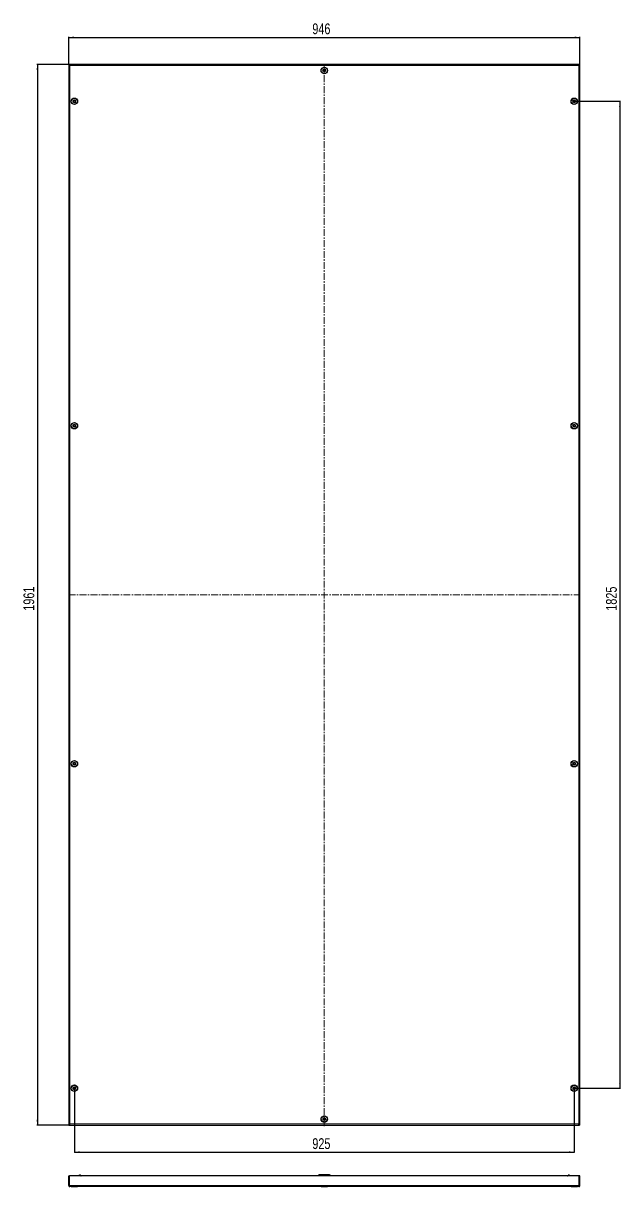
# Model space of a CAD drawing. Header units: millimetres. Extents: x -470 to 1925, y -869 to 1304.
# Drawn here: x -470 to 636, y -869 to 1282 of the extents above; entities that cross this region are included whole.
import ezdxf

# ---------------------------------------------------------------- set-up
doc = ezdxf.new("R2010")
doc.units = ezdxf.units.MM
doc.linetypes.add('CENTERX2', pattern=[20.32, 12.7, -2.54, 2.54, -2.54])
doc.layers.add('FORMAT', color=7, linetype='Continuous')
doc.styles.add('SLDTEXTSTYLE0', font='TXT', dxfattribs={"width": 0.75})
doc.dimstyles.new('SLDDIMSTYLE0', dxfattribs={"dimtxt": 20, "dimasz": 10, "dimexe": 0, "dimexo": 0.0625, "dimgap": 5, "dimtad": 2, "dimdec": 1, "dimrnd": 1e-09, "dimzin": 12, "dimdsep": 46, "dimtxsty": 'SLDTEXTSTYLE0', "dimsah": 1, "dimcen": 0.09, "dimadec": 0, "dimazin": 3, "dimtfac": 1, "dimtofl": 0, "dimtmove": 0, "dimatfit": 3, "dimfxl": 0, "dimfrac": 2, "dimtolj": 1, "dimtzin": 12, "dimarcsym": 0})

# ---------------------------------------------------------------- blocks, each defined once
blk = doc.blocks.new('_D')
at = {"layer": 'FORMAT'}
for p, q in [((-385.8, 1205.8), (-385.8, 1257)), ((-385.8, 1256), (560.2, 1256)), ((560.2, 1205.8), (560.2, 1257))]:
    blk.add_line(p, q, dxfattribs=at)
for points in [[(-385.8, 1256), (-375.8, 1254.5), (-375.8, 1257.5)], [(560.2, 1256), (550.2, 1257.5), (550.2, 1254.5)]]:
    blk.add_solid(points, dxfattribs=at)
at = {"layer": 'FORMAT', "insert": (65, 1281.8), "char_height": 20, "attachment_point": 1, "style": 'SLDTEXTSTYLE0'}
blk.add_mtext('946', dxfattribs=at)
blk = doc.blocks.new('_D_1')
at = {"layer": 'FORMAT'}
for p, q in [((-384.1, 1205.8), (-444.8, 1205.8)), ((-443.8, 1205.8), (-443.8, -755.2)), ((-384.1, -755.2), (-444.8, -755.2))]:
    blk.add_line(p, q, dxfattribs=at)
for points in [[(-443.8, 1205.8), (-445.4, 1195.8), (-442.3, 1195.8)], [(-443.8, -755.2), (-442.3, -745.2), (-445.4, -745.2)]]:
    blk.add_solid(points, dxfattribs=at)
at = {"layer": 'FORMAT', "insert": (-469.6, 195.8), "char_height": 20, "attachment_point": 1, "rotation": 90, "style": 'SLDTEXTSTYLE0'}
blk.add_mtext('1961', dxfattribs=at)
blk = doc.blocks.new('_D_2')
at = {"layer": 'FORMAT'}
for p, q in [((549.7, 1137.8), (635.2, 1137.8)), ((634.2, 1137.8), (634.2, -687.2)), ((549.7, -687.2), (635.2, -687.2))]:
    blk.add_line(p, q, dxfattribs=at)
for points in [[(634.2, 1137.8), (632.6, 1127.8), (635.7, 1127.8)], [(634.2, -687.2), (635.7, -677.2), (632.6, -677.2)]]:
    blk.add_solid(points, dxfattribs=at)
at = {"layer": 'FORMAT', "insert": (608.4, 195.8), "char_height": 20, "attachment_point": 1, "rotation": 90, "style": 'SLDTEXTSTYLE0'}
blk.add_mtext('1825', dxfattribs=at)
blk = doc.blocks.new('_D_3')
at = {"layer": 'FORMAT'}
for p, q in [((-375.3, -687.2), (-375.3, -806.3)), ((549.7, -687.2), (549.7, -806.3)), ((-375.3, -805.3), (549.7, -805.3))]:
    blk.add_line(p, q, dxfattribs=at)
for points in [[(-375.3, -805.3), (-365.3, -806.9), (-365.3, -803.8)], [(549.7, -805.3), (539.7, -803.8), (539.7, -806.9)]]:
    blk.add_solid(points, dxfattribs=at)
at = {"layer": 'FORMAT', "insert": (65, -779.6), "char_height": 20, "attachment_point": 1, "style": 'SLDTEXTSTYLE0'}
blk.add_mtext('925', dxfattribs=at)

msp = doc.modelspace()

# ---------------------------------------------------------------- linework, layer by layer
at = {"color": 7, "linetype": 'Continuous', "lineweight": 25}
for p, q in [((-385.83, 1205.83), (-385.83, -755.17)), ((-385.83, 1205.83), (-384.33, 1205.83)), ((558.47, 1205.83), (-384.13, 1205.83)), ((-384.13, 1204.71), (-384.13, 1205.83)), ((558.47, 1205.83), (558.47, 1204.71)), ((560.17, 1205.83), (558.67, 1205.83)), ((560.17, -755.17), (560.17, 1205.83)), ((-385.83, -755.17), (-384.33, -755.17)), ((-384.13, -754.06), (-384.13, -755.17)), ((-384.13, -755.17), (558.47, -755.17)), ((558.47, -755.17), (558.47, -754.05)), ((560.17, -755.17), (558.67, -755.17)), ((-385.83, -849.05), (-384.33, -849.05)), ((-385.83, -866.95), (-385.83, -849.05)), ((-384.33, -866.95), (-384.33, -849.05)), ((-384.13, -866.95), (-384.13, -849.05)), ((558.47, -849.05), (-384.13, -849.05)), ((-365.83, -849.05), (-365.83, -847.55)), ((-365.83, -847.55), (-364.83, -847.55)), ((-363.83, -848.55), (-364.83, -847.55)), ((-363.33, -848.55), (-363.83, -848.55)), ((-363.83, -848.55), (-363.83, -849.05)), ((96.67, -847.55), (77.67, -847.55)), ((537.67, -848.55), (538.17, -848.55)), ((539.17, -847.55), (538.17, -848.55)), ((538.17, -849.05), (538.17, -848.55)), ((539.17, -847.55), (540.17, -847.55)), ((540.17, -847.55), (540.17, -849.05)), ((558.47, -866.95), (558.47, -849.05)), ((560.17, -849.05), (558.67, -849.05)), ((558.67, -866.95), (558.67, -849.05)), ((560.17, -866.95), (560.17, -849.05)), ((-385.83, -866.95), (-384.33, -866.95)), ((558.07, -869.05), (-383.73, -869.05)), ((-381.12, -869.05), (-381.12, -869.31)), ((-378.12, -869.31), (-381.12, -869.31)), ((-369.55, -869.31), (-378.12, -869.31)), ((-369.55, -869.31), (-369.55, -869.05)), ((81.38, -869.05), (81.38, -869.3)), ((90.49, -869.3), (81.38, -869.3)), ((92.95, -869.3), (90.49, -869.3)), ((92.95, -869.3), (92.95, -869.05)), ((543.88, -869.05), (543.88, -869.31)), ((555.45, -869.31), (543.88, -869.31)), ((555.45, -869.31), (555.45, -869.05)), ((560.17, -866.95), (558.67, -866.95))]:
    msp.add_line(p, q, dxfattribs=at)
at = {"color": 8, "linetype": 'Continuous', "lineweight": 18}
for p, q in [((558.07, 1203.73), (-383.73, 1203.73)), ((-383.73, 1203.73), (-383.73, -753.07)), ((558.07, -753.07), (558.07, 1203.73)), ((-383.73, -753.07), (558.07, -753.07)), ((558.47, -866.95), (-384.13, -866.95))]:
    msp.add_line(p, q, dxfattribs=at)
at = {"color": 7, "linetype": 'Continuous', "lineweight": 25}
for centre, radius in [((87.17, 1194.83), 6), ((87.17, 1194.83), 5.79), ((87.17, 1194.83), 1.85), ((-375.33, 1137.83), 6), ((-375.33, 1137.83), 5.79), ((549.67, 1137.83), 6), ((549.67, 1137.83), 5.79), ((-375.33, 1137.83), 1.85), ((549.67, 1137.83), 1.85), ((-375.33, 537.83), 6), ((-375.33, 537.83), 5.79), ((-375.33, 537.83), 1.85), ((549.67, 537.83), 6), ((549.67, 537.83), 5.79), ((549.67, 537.83), 1.85), ((-375.33, -87.17), 6), ((-375.33, -87.17), 5.79), ((-375.33, -87.17), 1.85), ((549.67, -87.17), 6), ((549.67, -87.17), 5.79), ((549.67, -87.17), 1.85), ((-375.33, -687.17), 6), ((-375.33, -687.17), 5.79), ((-375.33, -687.17), 1.85), ((549.67, -687.17), 6), ((549.67, -687.17), 5.79), ((549.67, -687.17), 1.85), ((87.17, -744.17), 6), ((87.17, -744.17), 5.79), ((87.17, -744.17), 1.85)]:
    msp.add_circle(centre, radius, dxfattribs=at)
for centre, start, end in [((77.67, -850.55), 90, 150), ((96.67, -850.55), 30, 90)]:
    msp.add_arc(centre, 3, start, end, dxfattribs=at)
for points, knots in [([(-385.83, 1205.83), (-385.8, 1205.65), (-385.73, 1205.3), (-385.23, 1204.76), (-384.53, 1204.24), (-383.99, 1203.9), (-383.73, 1203.73)], [0, 0, 0, 0, 0.2547568, 0.5096489, 0.7645419, 1, 1, 1, 1]), ([(-384.33, 1205.83), (-384.33, 1205.79), (-384.33, 1205.65), (-384.31, 1205.47), (-384.28, 1205.29), (-384.25, 1205.1), (-384.2, 1204.92), (-384.14, 1204.73), (-384.08, 1204.55), (-384, 1204.35), (-383.91, 1204.13), (-383.82, 1203.93), (-383.76, 1203.79), (-383.73, 1203.73)], [0, 0, 0, 0, 0.0646097, 0.1943602, 0.2595315, 0.3241372, 0.4538797, 0.5190469, 0.5980031, 0.7169187, 0.7959773, 0.9175077, 1, 1, 1, 1]), ([(558.07, 1203.73), (558.35, 1203.91), (558.91, 1204.27), (559.61, 1204.8), (560.08, 1205.32), (560.14, 1205.67), (560.17, 1205.83)], [0, 0, 0, 0, 0.25475266, 0.50964469, 0.7645377, 1, 1, 1, 1]), ([(558.07, 1203.73), (558.09, 1203.78), (558.15, 1203.91), (558.23, 1204.09), (558.31, 1204.27), (558.38, 1204.46), (558.45, 1204.64), (558.51, 1204.83), (558.56, 1205.01), (558.61, 1205.21), (558.64, 1205.43), (558.66, 1205.63), (558.67, 1205.77), (558.67, 1205.83)], [0, 0, 0, 0, 0.0646097, 0.1943602, 0.2595315, 0.3241372, 0.4538797, 0.5190469, 0.5980031, 0.7169187, 0.7959773, 0.9175077, 1, 1, 1, 1]), ([(89.46, 1193.22), (89.47, 1193.24), (89.48, 1193.26), (89.47, 1193.32), (89.43, 1193.46), (89.25, 1193.8), (89, 1194.28), (89.03, 1194.91), (89.3, 1195.35), (89.54, 1195.66), (89.68, 1195.86), (89.71, 1195.95), (89.71, 1195.99), (89.7, 1196.02), (89.68, 1196.05), (89.62, 1196.08), (89.35, 1196.12), (88.88, 1196.12), (88.19, 1196.28), (87.79, 1196.88), (87.63, 1197.33), (87.5, 1197.56), (87.45, 1197.61), (87.42, 1197.62), (87.39, 1197.62), (87.36, 1197.61), (87.32, 1197.58), (87.26, 1197.52), (87.13, 1197.34), (86.93, 1197.02), (86.61, 1196.61), (86.02, 1196.37), (85.48, 1196.44), (85.1, 1196.49), (84.95, 1196.48), (84.89, 1196.46), (84.87, 1196.44), (84.86, 1196.4), (84.86, 1196.34), (84.9, 1196.2), (85.08, 1195.86), (85.33, 1195.38), (85.3, 1194.75), (85.03, 1194.31), (84.79, 1194), (84.66, 1193.8), (84.62, 1193.71), (84.62, 1193.67), (84.63, 1193.64), (84.65, 1193.61), (84.72, 1193.58), (84.98, 1193.54), (85.46, 1193.54), (86.15, 1193.38), (86.54, 1192.78), (86.7, 1192.33), (86.83, 1192.1), (86.88, 1192.05), (86.91, 1192.04), (86.94, 1192.04), (86.98, 1192.05), (87.01, 1192.08), (87.07, 1192.14), (87.2, 1192.32), (87.41, 1192.65), (87.73, 1193.05), (88.31, 1193.29), (88.85, 1193.22), (89.24, 1193.17), (89.39, 1193.18), (89.44, 1193.2), (89.45, 1193.22), (89.46, 1193.22)], [0, 0, 0, 0, 0.0020087, 0.00442, 0.0093647, 0.0255282, 0.0677053, 0.0957862, 0.1246456, 0.1503415, 0.1605194, 0.1633943, 0.1656965, 0.1672448, 0.1688741, 0.1707699, 0.1786058, 0.2119941, 0.2499945, 0.2879948, 0.3213831, 0.329219, 0.3311148, 0.3327441, 0.3342924, 0.3362166, 0.3385353, 0.3413178, 0.349662, 0.3753578, 0.4042173, 0.4322982, 0.4744753, 0.4906388, 0.4966691, 0.49844, 0.5, 0.5020087, 0.50442, 0.5093647, 0.5255282, 0.5677053, 0.5957862, 0.6246456, 0.6503415, 0.6605194, 0.6633943, 0.6656965, 0.6672448, 0.6688741, 0.6707699, 0.6786058, 0.7119941, 0.7499945, 0.7879948, 0.8213831, 0.829219, 0.8311148, 0.8327441, 0.8342924, 0.8362166, 0.8385353, 0.8413178, 0.849662, 0.8753578, 0.9042173, 0.9322982, 0.9744753, 0.9906388, 0.9966691, 0.99844, 1, 1, 1, 1]), ([(-372.88, 1139.18), (-372.89, 1139.19), (-372.9, 1139.21), (-372.96, 1139.23), (-373.1, 1139.26), (-373.49, 1139.25), (-374.03, 1139.24), (-374.58, 1139.54), (-374.86, 1139.98), (-375.03, 1140.33), (-375.15, 1140.54), (-375.22, 1140.61), (-375.25, 1140.63), (-375.29, 1140.63), (-375.32, 1140.62), (-375.37, 1140.58), (-375.53, 1140.36), (-375.74, 1139.93), (-376.19, 1139.39), (-376.89, 1139.3), (-377.37, 1139.35), (-377.64, 1139.34), (-377.7, 1139.31), (-377.72, 1139.29), (-377.74, 1139.26), (-377.74, 1139.22), (-377.73, 1139.18), (-377.71, 1139.1), (-377.6, 1138.9), (-377.4, 1138.58), (-377.18, 1138.11), (-377.22, 1137.48), (-377.52, 1137.03), (-377.73, 1136.7), (-377.79, 1136.57), (-377.8, 1136.51), (-377.79, 1136.48), (-377.76, 1136.45), (-377.71, 1136.43), (-377.56, 1136.4), (-377.18, 1136.41), (-376.64, 1136.42), (-376.08, 1136.12), (-375.8, 1135.68), (-375.63, 1135.33), (-375.52, 1135.12), (-375.45, 1135.05), (-375.41, 1135.03), (-375.38, 1135.03), (-375.35, 1135.04), (-375.29, 1135.08), (-375.14, 1135.3), (-374.93, 1135.73), (-374.48, 1136.27), (-373.77, 1136.36), (-373.3, 1136.31), (-373.03, 1136.32), (-372.97, 1136.35), (-372.94, 1136.37), (-372.93, 1136.4), (-372.92, 1136.44), (-372.93, 1136.48), (-372.96, 1136.56), (-373.07, 1136.76), (-373.27, 1137.08), (-373.49, 1137.55), (-373.45, 1138.18), (-373.15, 1138.63), (-372.93, 1138.96), (-372.87, 1139.09), (-372.87, 1139.15), (-372.88, 1139.17), (-372.88, 1139.18)], [0, 0, 0, 0, 0.0020087, 0.00442, 0.0093647, 0.0255282, 0.0677053, 0.0957862, 0.1246456, 0.1503415, 0.1605194, 0.1633943, 0.1656965, 0.1672448, 0.1688741, 0.1707699, 0.1786058, 0.2119941, 0.2499945, 0.2879948, 0.3213831, 0.329219, 0.3311148, 0.3327441, 0.3342924, 0.3362166, 0.3385353, 0.3413178, 0.349662, 0.3753578, 0.4042173, 0.4322982, 0.4744753, 0.4906388, 0.4966691, 0.49844, 0.5, 0.5020087, 0.50442, 0.5093647, 0.5255282, 0.5677053, 0.5957862, 0.6246456, 0.6503415, 0.6605194, 0.6633943, 0.6656965, 0.6672448, 0.6688741, 0.6707699, 0.6786058, 0.7119941, 0.7499945, 0.7879948, 0.8213831, 0.829219, 0.8311148, 0.8327441, 0.8342924, 0.8362166, 0.8385353, 0.8413178, 0.849662, 0.8753578, 0.9042173, 0.9322982, 0.9744753, 0.9906388, 0.9966691, 0.99844, 1, 1, 1, 1]), ([(547.21, 1139.18), (547.21, 1139.17), (547.2, 1139.14), (547.21, 1139.08), (547.27, 1138.95), (547.48, 1138.63), (547.78, 1138.18), (547.82, 1137.55), (547.6, 1137.08), (547.4, 1136.75), (547.28, 1136.54), (547.26, 1136.44), (547.26, 1136.4), (547.28, 1136.37), (547.3, 1136.35), (547.36, 1136.32), (547.63, 1136.31), (548.11, 1136.36), (548.81, 1136.27), (549.26, 1135.73), (549.47, 1135.3), (549.63, 1135.08), (549.68, 1135.04), (549.71, 1135.03), (549.75, 1135.03), (549.78, 1135.05), (549.81, 1135.08), (549.86, 1135.14), (549.97, 1135.34), (550.14, 1135.68), (550.42, 1136.12), (550.97, 1136.42), (551.51, 1136.41), (551.9, 1136.4), (552.05, 1136.43), (552.1, 1136.46), (552.12, 1136.48), (552.13, 1136.52), (552.12, 1136.58), (552.07, 1136.71), (551.85, 1137.03), (551.55, 1137.48), (551.51, 1138.11), (551.73, 1138.58), (551.94, 1138.91), (552.05, 1139.12), (552.08, 1139.22), (552.07, 1139.26), (552.06, 1139.29), (552.03, 1139.31), (551.97, 1139.34), (551.7, 1139.35), (551.23, 1139.3), (550.52, 1139.39), (550.07, 1139.93), (549.86, 1140.36), (549.71, 1140.58), (549.65, 1140.62), (549.62, 1140.63), (549.59, 1140.63), (549.56, 1140.61), (549.53, 1140.58), (549.47, 1140.52), (549.36, 1140.32), (549.2, 1139.98), (548.92, 1139.54), (548.36, 1139.24), (547.82, 1139.25), (547.43, 1139.26), (547.28, 1139.23), (547.23, 1139.2), (547.22, 1139.19), (547.21, 1139.18)], [0, 0, 0, 0, 0.0020087, 0.00442, 0.0093647, 0.0255282, 0.0677053, 0.0957862, 0.1246456, 0.1503415, 0.1605194, 0.1633943, 0.1656965, 0.1672448, 0.1688741, 0.1707699, 0.1786058, 0.2119941, 0.2499945, 0.2879948, 0.3213831, 0.329219, 0.3311148, 0.3327441, 0.3342924, 0.3362166, 0.3385353, 0.3413178, 0.349662, 0.3753578, 0.4042173, 0.4322982, 0.4744753, 0.4906388, 0.4966691, 0.49844, 0.5, 0.5020087, 0.50442, 0.5093647, 0.5255282, 0.5677053, 0.5957862, 0.6246456, 0.6503415, 0.6605194, 0.6633943, 0.6656965, 0.6672448, 0.6688741, 0.6707699, 0.6786058, 0.7119941, 0.7499945, 0.7879948, 0.8213831, 0.829219, 0.8311148, 0.8327441, 0.8342924, 0.8362166, 0.8385353, 0.8413178, 0.849662, 0.8753578, 0.9042173, 0.9322982, 0.9744753, 0.9906388, 0.9966691, 0.99844, 1, 1, 1, 1]), ([(-372.88, 539.18), (-372.89, 539.19), (-372.9, 539.21), (-372.96, 539.23), (-373.1, 539.26), (-373.49, 539.25), (-374.03, 539.24), (-374.58, 539.54), (-374.86, 539.98), (-375.03, 540.33), (-375.15, 540.54), (-375.22, 540.61), (-375.25, 540.63), (-375.29, 540.63), (-375.32, 540.62), (-375.37, 540.58), (-375.53, 540.36), (-375.74, 539.93), (-376.19, 539.39), (-376.89, 539.3), (-377.37, 539.35), (-377.64, 539.34), (-377.7, 539.31), (-377.72, 539.29), (-377.74, 539.26), (-377.74, 539.22), (-377.73, 539.18), (-377.71, 539.1), (-377.6, 538.9), (-377.4, 538.58), (-377.18, 538.11), (-377.22, 537.48), (-377.52, 537.03), (-377.73, 536.7), (-377.79, 536.57), (-377.8, 536.51), (-377.79, 536.48), (-377.76, 536.45), (-377.71, 536.43), (-377.56, 536.4), (-377.18, 536.41), (-376.64, 536.42), (-376.08, 536.12), (-375.8, 535.68), (-375.63, 535.33), (-375.52, 535.12), (-375.45, 535.05), (-375.41, 535.03), (-375.38, 535.03), (-375.35, 535.04), (-375.29, 535.08), (-375.14, 535.3), (-374.93, 535.73), (-374.48, 536.27), (-373.77, 536.36), (-373.3, 536.31), (-373.03, 536.32), (-372.97, 536.35), (-372.94, 536.37), (-372.93, 536.4), (-372.92, 536.44), (-372.93, 536.48), (-372.96, 536.56), (-373.07, 536.76), (-373.27, 537.08), (-373.49, 537.55), (-373.45, 538.18), (-373.15, 538.63), (-372.93, 538.96), (-372.87, 539.09), (-372.87, 539.15), (-372.88, 539.17), (-372.88, 539.18)], [0, 0, 0, 0, 0.00200873, 0.00442003, 0.00936469, 0.02552819, 0.06770529, 0.09578618, 0.12464563, 0.1503415, 0.16051935, 0.16339425, 0.16569651, 0.16724481, 0.16887414, 0.1707699, 0.17860577, 0.21199411, 0.24999446, 0.2879948, 0.32138314, 0.32921901, 0.33111477, 0.3327441, 0.3342924, 0.33621663, 0.33853534, 0.3413178, 0.34966197, 0.37535784, 0.40421729, 0.43229818, 0.47447528, 0.49063878, 0.4966691, 0.49844005, 0.5, 0.50200873, 0.50442003, 0.50936469, 0.52552819, 0.56770529, 0.59578618, 0.62464563, 0.6503415, 0.66051935, 0.66339425, 0.66569651, 0.66724481, 0.66887414, 0.6707699, 0.67860577, 0.71199411, 0.74999446, 0.7879948, 0.82138314, 0.82921901, 0.83111477, 0.8327441, 0.8342924, 0.83621663, 0.83853534, 0.8413178, 0.84966197, 0.87535784, 0.90421729, 0.93229818, 0.97447528, 0.99063878, 0.9966691, 0.99844005, 1, 1, 1, 1]), ([(547.21, 539.18), (547.21, 539.17), (547.2, 539.14), (547.21, 539.08), (547.27, 538.95), (547.48, 538.63), (547.78, 538.18), (547.82, 537.55), (547.6, 537.08), (547.4, 536.75), (547.28, 536.54), (547.26, 536.44), (547.26, 536.4), (547.28, 536.37), (547.3, 536.35), (547.36, 536.32), (547.63, 536.31), (548.11, 536.36), (548.81, 536.27), (549.26, 535.73), (549.47, 535.3), (549.63, 535.08), (549.68, 535.04), (549.71, 535.03), (549.75, 535.03), (549.78, 535.05), (549.81, 535.08), (549.86, 535.14), (549.97, 535.34), (550.14, 535.68), (550.42, 536.12), (550.97, 536.42), (551.51, 536.41), (551.9, 536.4), (552.05, 536.43), (552.1, 536.46), (552.12, 536.48), (552.13, 536.52), (552.12, 536.58), (552.07, 536.71), (551.85, 537.03), (551.55, 537.48), (551.51, 538.11), (551.73, 538.58), (551.94, 538.91), (552.05, 539.12), (552.08, 539.22), (552.07, 539.26), (552.06, 539.29), (552.03, 539.31), (551.97, 539.34), (551.7, 539.35), (551.23, 539.3), (550.52, 539.39), (550.07, 539.93), (549.86, 540.36), (549.71, 540.58), (549.65, 540.62), (549.62, 540.63), (549.59, 540.63), (549.56, 540.61), (549.53, 540.58), (549.47, 540.52), (549.36, 540.32), (549.2, 539.98), (548.92, 539.54), (548.36, 539.24), (547.82, 539.25), (547.43, 539.26), (547.28, 539.23), (547.23, 539.2), (547.22, 539.19), (547.21, 539.18)], [0, 0, 0, 0, 0.0020087, 0.00442, 0.0093647, 0.0255282, 0.0677053, 0.0957862, 0.1246456, 0.1503415, 0.1605194, 0.1633943, 0.1656965, 0.1672448, 0.1688741, 0.1707699, 0.1786058, 0.2119941, 0.2499945, 0.2879948, 0.3213831, 0.329219, 0.3311148, 0.3327441, 0.3342924, 0.3362166, 0.3385353, 0.3413178, 0.349662, 0.3753578, 0.4042173, 0.4322982, 0.4744753, 0.4906388, 0.4966691, 0.49844, 0.5, 0.5020087, 0.50442, 0.5093647, 0.5255282, 0.5677053, 0.5957862, 0.6246456, 0.6503415, 0.6605194, 0.6633943, 0.6656965, 0.6672448, 0.6688741, 0.6707699, 0.6786058, 0.7119941, 0.7499945, 0.7879948, 0.8213831, 0.829219, 0.8311148, 0.8327441, 0.8342924, 0.8362166, 0.8385353, 0.8413178, 0.849662, 0.8753578, 0.9042173, 0.9322982, 0.9744753, 0.9906388, 0.9966691, 0.99844, 1, 1, 1, 1]), ([(-372.88, -88.52), (-372.88, -88.51), (-372.87, -88.48), (-372.88, -88.42), (-372.93, -88.29), (-373.15, -87.97), (-373.45, -87.52), (-373.49, -86.89), (-373.27, -86.42), (-373.06, -86.09), (-372.95, -85.88), (-372.92, -85.78), (-372.93, -85.74), (-372.94, -85.71), (-372.97, -85.69), (-373.03, -85.66), (-373.3, -85.65), (-373.77, -85.7), (-374.48, -85.61), (-374.93, -85.07), (-375.14, -84.64), (-375.29, -84.42), (-375.35, -84.38), (-375.38, -84.37), (-375.41, -84.37), (-375.44, -84.39), (-375.47, -84.42), (-375.53, -84.48), (-375.64, -84.68), (-375.8, -85.02), (-376.08, -85.46), (-376.64, -85.76), (-377.18, -85.75), (-377.57, -85.74), (-377.72, -85.77), (-377.77, -85.8), (-377.79, -85.82), (-377.8, -85.86), (-377.79, -85.91), (-377.73, -86.05), (-377.52, -86.37), (-377.22, -86.82), (-377.18, -87.45), (-377.4, -87.92), (-377.6, -88.25), (-377.72, -88.46), (-377.74, -88.56), (-377.74, -88.6), (-377.72, -88.63), (-377.7, -88.65), (-377.64, -88.68), (-377.37, -88.69), (-376.89, -88.64), (-376.19, -88.73), (-375.74, -89.27), (-375.53, -89.7), (-375.37, -89.92), (-375.32, -89.96), (-375.29, -89.97), (-375.25, -89.97), (-375.22, -89.95), (-375.19, -89.92), (-375.14, -89.86), (-375.03, -89.66), (-374.86, -89.32), (-374.58, -88.88), (-374.03, -88.58), (-373.49, -88.59), (-373.1, -88.6), (-372.95, -88.57), (-372.9, -88.54), (-372.89, -88.53), (-372.88, -88.52)], [0, 0, 0, 0, 0.0020087, 0.00442, 0.0093647, 0.0255282, 0.0677053, 0.0957862, 0.1246456, 0.1503415, 0.1605194, 0.1633943, 0.1656965, 0.1672448, 0.1688741, 0.1707699, 0.1786058, 0.2119941, 0.2499945, 0.2879948, 0.3213831, 0.329219, 0.3311148, 0.3327441, 0.3342924, 0.3362166, 0.3385353, 0.3413178, 0.349662, 0.3753578, 0.4042173, 0.4322982, 0.4744753, 0.4906388, 0.4966691, 0.49844, 0.5, 0.5020087, 0.50442, 0.5093647, 0.5255282, 0.5677053, 0.5957862, 0.6246456, 0.6503415, 0.6605194, 0.6633943, 0.6656965, 0.6672448, 0.6688741, 0.6707699, 0.6786058, 0.7119941, 0.7499945, 0.7879948, 0.8213831, 0.829219, 0.8311148, 0.8327441, 0.8342924, 0.8362166, 0.8385353, 0.8413178, 0.849662, 0.8753578, 0.9042173, 0.9322982, 0.9744753, 0.9906388, 0.9966691, 0.99844, 1, 1, 1, 1]), ([(547.21, -88.52), (547.22, -88.53), (547.24, -88.55), (547.29, -88.57), (547.44, -88.6), (547.82, -88.59), (548.36, -88.58), (548.92, -88.88), (549.2, -89.32), (549.37, -89.67), (549.48, -89.88), (549.55, -89.95), (549.59, -89.97), (549.62, -89.97), (549.65, -89.96), (549.71, -89.92), (549.86, -89.7), (550.07, -89.27), (550.52, -88.73), (551.23, -88.64), (551.7, -88.69), (551.97, -88.68), (552.03, -88.65), (552.06, -88.63), (552.07, -88.6), (552.08, -88.56), (552.07, -88.52), (552.04, -88.44), (551.93, -88.24), (551.73, -87.92), (551.51, -87.45), (551.55, -86.82), (551.85, -86.37), (552.07, -86.04), (552.13, -85.91), (552.13, -85.85), (552.12, -85.82), (552.09, -85.79), (552.04, -85.77), (551.9, -85.74), (551.51, -85.75), (550.97, -85.76), (550.42, -85.46), (550.14, -85.02), (549.97, -84.67), (549.85, -84.46), (549.78, -84.39), (549.75, -84.37), (549.71, -84.37), (549.68, -84.38), (549.63, -84.42), (549.47, -84.64), (549.26, -85.07), (548.81, -85.61), (548.11, -85.7), (547.63, -85.65), (547.36, -85.66), (547.3, -85.69), (547.28, -85.71), (547.26, -85.74), (547.26, -85.78), (547.27, -85.82), (547.29, -85.9), (547.4, -86.1), (547.6, -86.42), (547.82, -86.89), (547.78, -87.52), (547.48, -87.97), (547.27, -88.3), (547.21, -88.43), (547.2, -88.49), (547.21, -88.51), (547.21, -88.52)], [0, 0, 0, 0, 0.00200873, 0.00442003, 0.00936469, 0.02552819, 0.06770529, 0.09578618, 0.12464563, 0.1503415, 0.16051935, 0.16339425, 0.16569651, 0.16724481, 0.16887414, 0.1707699, 0.17860577, 0.21199411, 0.24999446, 0.2879948, 0.32138314, 0.32921901, 0.33111477, 0.3327441, 0.3342924, 0.33621663, 0.33853534, 0.3413178, 0.34966197, 0.37535784, 0.40421729, 0.43229818, 0.47447528, 0.49063878, 0.4966691, 0.49844005, 0.5, 0.50200873, 0.50442003, 0.50936469, 0.52552819, 0.56770529, 0.59578618, 0.62464563, 0.6503415, 0.66051935, 0.66339425, 0.66569651, 0.66724481, 0.66887414, 0.6707699, 0.67860577, 0.71199411, 0.74999446, 0.7879948, 0.82138314, 0.82921901, 0.83111477, 0.8327441, 0.8342924, 0.83621663, 0.83853534, 0.8413178, 0.84966197, 0.87535784, 0.90421729, 0.93229818, 0.97447528, 0.99063878, 0.9966691, 0.99844005, 1, 1, 1, 1]), ([(-372.88, -688.52), (-372.88, -688.51), (-372.87, -688.48), (-372.88, -688.42), (-372.93, -688.29), (-373.15, -687.97), (-373.45, -687.52), (-373.49, -686.89), (-373.27, -686.42), (-373.06, -686.09), (-372.95, -685.88), (-372.92, -685.78), (-372.93, -685.74), (-372.94, -685.71), (-372.97, -685.69), (-373.03, -685.66), (-373.3, -685.65), (-373.77, -685.7), (-374.48, -685.61), (-374.93, -685.07), (-375.14, -684.64), (-375.29, -684.42), (-375.35, -684.38), (-375.38, -684.37), (-375.41, -684.37), (-375.44, -684.39), (-375.47, -684.42), (-375.53, -684.48), (-375.64, -684.68), (-375.8, -685.02), (-376.08, -685.46), (-376.64, -685.76), (-377.18, -685.75), (-377.57, -685.74), (-377.72, -685.77), (-377.77, -685.8), (-377.79, -685.82), (-377.8, -685.86), (-377.79, -685.91), (-377.73, -686.05), (-377.52, -686.37), (-377.22, -686.82), (-377.18, -687.45), (-377.4, -687.92), (-377.6, -688.25), (-377.72, -688.46), (-377.74, -688.56), (-377.74, -688.6), (-377.72, -688.63), (-377.7, -688.65), (-377.64, -688.68), (-377.37, -688.69), (-376.89, -688.64), (-376.19, -688.73), (-375.74, -689.27), (-375.53, -689.7), (-375.37, -689.92), (-375.32, -689.96), (-375.29, -689.97), (-375.25, -689.97), (-375.22, -689.95), (-375.19, -689.92), (-375.14, -689.86), (-375.03, -689.66), (-374.86, -689.32), (-374.58, -688.88), (-374.03, -688.58), (-373.49, -688.59), (-373.1, -688.6), (-372.95, -688.57), (-372.9, -688.54), (-372.89, -688.53), (-372.88, -688.52)], [0, 0, 0, 0, 0.0020087, 0.00442, 0.0093647, 0.0255282, 0.0677053, 0.0957862, 0.1246456, 0.1503415, 0.1605194, 0.1633943, 0.1656965, 0.1672448, 0.1688741, 0.1707699, 0.1786058, 0.2119941, 0.2499945, 0.2879948, 0.3213831, 0.329219, 0.3311148, 0.3327441, 0.3342924, 0.3362166, 0.3385353, 0.3413178, 0.349662, 0.3753578, 0.4042173, 0.4322982, 0.4744753, 0.4906388, 0.4966691, 0.49844, 0.5, 0.5020087, 0.50442, 0.5093647, 0.5255282, 0.5677053, 0.5957862, 0.6246456, 0.6503415, 0.6605194, 0.6633943, 0.6656965, 0.6672448, 0.6688741, 0.6707699, 0.6786058, 0.7119941, 0.7499945, 0.7879948, 0.8213831, 0.829219, 0.8311148, 0.8327441, 0.8342924, 0.8362166, 0.8385353, 0.8413178, 0.849662, 0.8753578, 0.9042173, 0.9322982, 0.9744753, 0.9906388, 0.9966691, 0.99844, 1, 1, 1, 1]), ([(547.21, -688.52), (547.22, -688.53), (547.24, -688.55), (547.29, -688.57), (547.44, -688.6), (547.82, -688.59), (548.36, -688.58), (548.92, -688.88), (549.2, -689.32), (549.37, -689.67), (549.48, -689.88), (549.55, -689.95), (549.59, -689.97), (549.62, -689.97), (549.65, -689.96), (549.71, -689.92), (549.86, -689.7), (550.07, -689.27), (550.52, -688.73), (551.23, -688.64), (551.7, -688.69), (551.97, -688.68), (552.03, -688.65), (552.06, -688.63), (552.07, -688.6), (552.08, -688.56), (552.07, -688.52), (552.04, -688.44), (551.93, -688.24), (551.73, -687.92), (551.51, -687.45), (551.55, -686.82), (551.85, -686.37), (552.07, -686.04), (552.13, -685.91), (552.13, -685.85), (552.12, -685.82), (552.09, -685.79), (552.04, -685.77), (551.9, -685.74), (551.51, -685.75), (550.97, -685.76), (550.42, -685.46), (550.14, -685.02), (549.97, -684.67), (549.85, -684.46), (549.78, -684.39), (549.75, -684.37), (549.71, -684.37), (549.68, -684.38), (549.63, -684.42), (549.47, -684.64), (549.26, -685.07), (548.81, -685.61), (548.11, -685.7), (547.63, -685.65), (547.36, -685.66), (547.3, -685.69), (547.28, -685.71), (547.26, -685.74), (547.26, -685.78), (547.27, -685.82), (547.29, -685.9), (547.4, -686.1), (547.6, -686.42), (547.82, -686.89), (547.78, -687.52), (547.48, -687.97), (547.27, -688.3), (547.21, -688.43), (547.2, -688.49), (547.21, -688.51), (547.21, -688.52)], [0, 0, 0, 0, 0.0020087, 0.00442, 0.0093647, 0.0255282, 0.0677053, 0.0957862, 0.1246456, 0.1503415, 0.1605194, 0.1633943, 0.1656965, 0.1672448, 0.1688741, 0.1707699, 0.1786058, 0.2119941, 0.2499945, 0.2879948, 0.3213831, 0.329219, 0.3311148, 0.3327441, 0.3342924, 0.3362166, 0.3385353, 0.3413178, 0.349662, 0.3753578, 0.4042173, 0.4322982, 0.4744753, 0.4906388, 0.4966691, 0.49844, 0.5, 0.5020087, 0.50442, 0.5093647, 0.5255282, 0.5677053, 0.5957862, 0.6246456, 0.6503415, 0.6605194, 0.6633943, 0.6656965, 0.6672448, 0.6688741, 0.6707699, 0.6786058, 0.7119941, 0.7499945, 0.7879948, 0.8213831, 0.829219, 0.8311148, 0.8327441, 0.8342924, 0.8362166, 0.8385353, 0.8413178, 0.849662, 0.8753578, 0.9042173, 0.9322982, 0.9744753, 0.9906388, 0.9966691, 0.99844, 1, 1, 1, 1]), ([(89.46, -742.56), (89.45, -742.55), (89.43, -742.53), (89.38, -742.52), (89.23, -742.51), (88.85, -742.56), (88.31, -742.63), (87.73, -742.39), (87.41, -741.98), (87.2, -741.65), (87.06, -741.46), (86.99, -741.4), (86.95, -741.38), (86.91, -741.38), (86.88, -741.39), (86.83, -741.44), (86.7, -741.67), (86.54, -742.12), (86.15, -742.72), (85.46, -742.88), (84.98, -742.88), (84.72, -742.92), (84.65, -742.95), (84.63, -742.98), (84.62, -743.01), (84.62, -743.04), (84.64, -743.08), (84.67, -743.16), (84.8, -743.35), (85.03, -743.65), (85.3, -744.09), (85.33, -744.72), (85.08, -745.2), (84.9, -745.55), (84.86, -745.69), (84.86, -745.75), (84.87, -745.78), (84.9, -745.8), (84.96, -745.82), (85.1, -745.83), (85.49, -745.78), (86.02, -745.71), (86.61, -745.95), (86.93, -746.35), (87.14, -746.69), (87.28, -746.88), (87.35, -746.94), (87.39, -746.96), (87.42, -746.96), (87.45, -746.95), (87.5, -746.9), (87.63, -746.67), (87.79, -746.22), (88.19, -745.62), (88.88, -745.46), (89.35, -745.46), (89.62, -745.42), (89.68, -745.39), (89.7, -745.36), (89.71, -745.33), (89.71, -745.3), (89.7, -745.26), (89.66, -745.18), (89.54, -744.99), (89.3, -744.69), (89.03, -744.25), (89, -743.62), (89.25, -743.14), (89.43, -742.79), (89.48, -742.65), (89.47, -742.59), (89.47, -742.57), (89.46, -742.56)], [0, 0, 0, 0, 0.0020087, 0.00442, 0.0093647, 0.0255282, 0.0677053, 0.0957862, 0.1246456, 0.1503415, 0.1605194, 0.1633943, 0.1656965, 0.1672448, 0.1688741, 0.1707699, 0.1786058, 0.2119941, 0.2499945, 0.2879948, 0.3213831, 0.329219, 0.3311148, 0.3327441, 0.3342924, 0.3362166, 0.3385353, 0.3413178, 0.349662, 0.3753578, 0.4042173, 0.4322982, 0.4744753, 0.4906388, 0.4966691, 0.49844, 0.5, 0.5020087, 0.50442, 0.5093647, 0.5255282, 0.5677053, 0.5957862, 0.6246456, 0.6503415, 0.6605194, 0.6633943, 0.6656965, 0.6672448, 0.6688741, 0.6707699, 0.6786058, 0.7119941, 0.7499945, 0.7879948, 0.8213831, 0.829219, 0.8311148, 0.8327441, 0.8342924, 0.8362166, 0.8385353, 0.8413178, 0.849662, 0.8753578, 0.9042173, 0.9322982, 0.9744753, 0.9906388, 0.9966691, 0.99844, 1, 1, 1, 1]), ([(558.67, -755.17), (558.67, -755.12), (558.66, -754.99), (558.65, -754.81), (558.62, -754.63), (558.58, -754.44), (558.54, -754.26), (558.48, -754.07), (558.41, -753.89), (558.34, -753.69), (558.24, -753.47), (558.16, -753.27), (558.09, -753.13), (558.07, -753.07)], [0, 0, 0, 0, 0.0646097, 0.1943602, 0.2595315, 0.3241372, 0.4538797, 0.5190469, 0.5980031, 0.7169187, 0.7959773, 0.9175077, 1, 1, 1, 1]), ([(560.17, -755.17), (560.13, -754.99), (560.07, -754.63), (559.56, -754.1), (558.87, -753.58), (558.33, -753.23), (558.07, -753.07)], [0, 0, 0, 0, 0.25475685, 0.50964889, 0.7645419, 1, 1, 1, 1]), ([(-363.83, -848.55), (-363.81, -848.65), (-363.78, -848.82), (-363.53, -848.98), (-363.43, -849.05)], [0, 0, 0, 0, 0.5741301, 1, 1, 1, 1]), ([(-363.33, -848.55), (-363.31, -848.66), (-363.28, -848.81), (-363.14, -848.98), (-363.05, -849.04), (-363.04, -849.05)], [0, 0, 0, 0, 0.6029704, 0.9179315, 1, 1, 1, 1]), ([(537.36, -849.05), (537.43, -848.99), (537.56, -848.88), (537.65, -848.72), (537.66, -848.61), (537.67, -848.55)], [0, 0, 0, 0, 0.3603654, 0.6750686, 1, 1, 1, 1]), ([(537.75, -849.05), (537.84, -849), (538.08, -848.85), (538.16, -848.68), (538.17, -848.57), (538.17, -848.55)], [0, 0, 0, 0, 0.3313457, 0.9052264, 1, 1, 1, 1]), ([(-385.83, -866.95), (-385.8, -867.24), (-385.73, -867.8), (-385.23, -868.5), (-384.53, -868.97), (-383.99, -869.03), (-383.73, -869.05)], [0, 0, 0, 0, 0.2547568, 0.5096489, 0.7645419, 1, 1, 1, 1]), ([(-384.33, -866.95), (-384.32, -867.03), (-384.3, -867.19), (-384.2, -867.38), (-384.1, -867.41), (-384.07, -867.42)], [0, 0, 0, 0, 0.4327963, 0.8655659, 1, 1, 1, 1]), ([(558.07, -869.05), (558.35, -869.02), (558.91, -868.96), (559.61, -868.45), (560.08, -867.75), (560.14, -867.21), (560.17, -866.95)], [0, 0, 0, 0, 0.25475266, 0.50964469, 0.7645377, 1, 1, 1, 1]), ([(558.41, -867.43), (558.44, -867.41), (558.61, -867.31), (558.64, -867.11), (558.67, -866.95)], [0, 0, 0, 0, 0.2077128, 1, 1, 1, 1])]:
    msp.add_open_spline(points, degree=3, knots=knots, dxfattribs=at)
for points in [[(-383.73, 1203.73), (-383.77, 1204.01), (-383.83, 1204.56), (-383.93, 1205.25), (-384.03, 1205.74), (-384.1, 1205.8), (-384.13, 1205.83)], [(558.47, 1205.83), (558.43, 1205.8), (558.37, 1205.74), (558.27, 1205.25), (558.17, 1204.56), (558.1, 1204.01), (558.07, 1203.73)], [(-383.73, -753.07), (-384.01, -753.24), (-384.56, -753.59), (-385.25, -754.12), (-385.74, -754.64), (-385.8, -754.99), (-385.83, -755.17)], [(-383.73, -753.07), (-383.89, -753.42), (-384.22, -754.12), (-384.29, -754.82), (-384.33, -755.17)], [(-384.13, -755.17), (-384.1, -755.14), (-384.03, -755.07), (-383.93, -754.59), (-383.83, -753.9), (-383.77, -753.34), (-383.73, -753.07)], [(558.07, -753.07), (558.1, -753.34), (558.17, -753.9), (558.27, -754.59), (558.37, -755.07), (558.43, -755.14), (558.47, -755.17)], [(-383.73, -869.05), (-383.77, -869.02), (-383.83, -868.96), (-383.93, -868.47), (-384.03, -867.78), (-384.1, -867.23), (-384.13, -866.95)], [(558.47, -866.95), (558.43, -867.23), (558.37, -867.78), (558.27, -868.47), (558.17, -868.96), (558.1, -869.02), (558.07, -869.05)]]:
    msp.add_open_spline(points, degree=3, dxfattribs=at)
at = {"layer": 'FORMAT', "linetype": 'CENTERX2', "lineweight": 18}
for p, q in [((87.17, -757.17), (87.17, 1207.83)), ((-386.13, 225.33), (560.47, 225.33))]:
    msp.add_line(p, q, dxfattribs=at)

# ---------------------------------------------------------------- dimensions: what is measured, and where the dimension line sits
at = {"layer": 'FORMAT'}
for base, p1, p2, picture, middle in [((560.17, 1256), (-385.83, 1205.83), (560.17, 1205.83), '_D', (87.17, 1256)), ((549.67, -805.34), (-375.33, -687.17), (549.67, -687.17), '_D_3', (87.17, -805.34))]:
    dim = msp.add_linear_dim(base=base, p1=p1, p2=p2, dimstyle='SLDDIMSTYLE0', dxfattribs=at)
    dim.commit()
    dim.dimension.update_dxf_attribs({"geometry": picture, "text_midpoint": middle, "dimtype": 160})
for base, p1, p2, picture, middle in [((-443.84, -755.17), (-384.13, 1205.83), (-384.13, -755.17), '_D_1', (-443.84, 225.33)), ((634.17, -687.17), (549.67, 1137.83), (549.67, -687.17), '_D_2', (634.17, 225.33))]:
    dim = msp.add_linear_dim(base=base, p1=p1, p2=p2, angle=90, dimstyle='SLDDIMSTYLE0', dxfattribs=at)
    dim.commit()
    dim.dimension.update_dxf_attribs({"geometry": picture, "text_midpoint": middle, "dimtype": 160})

doc.saveas('drawing.dxf')
